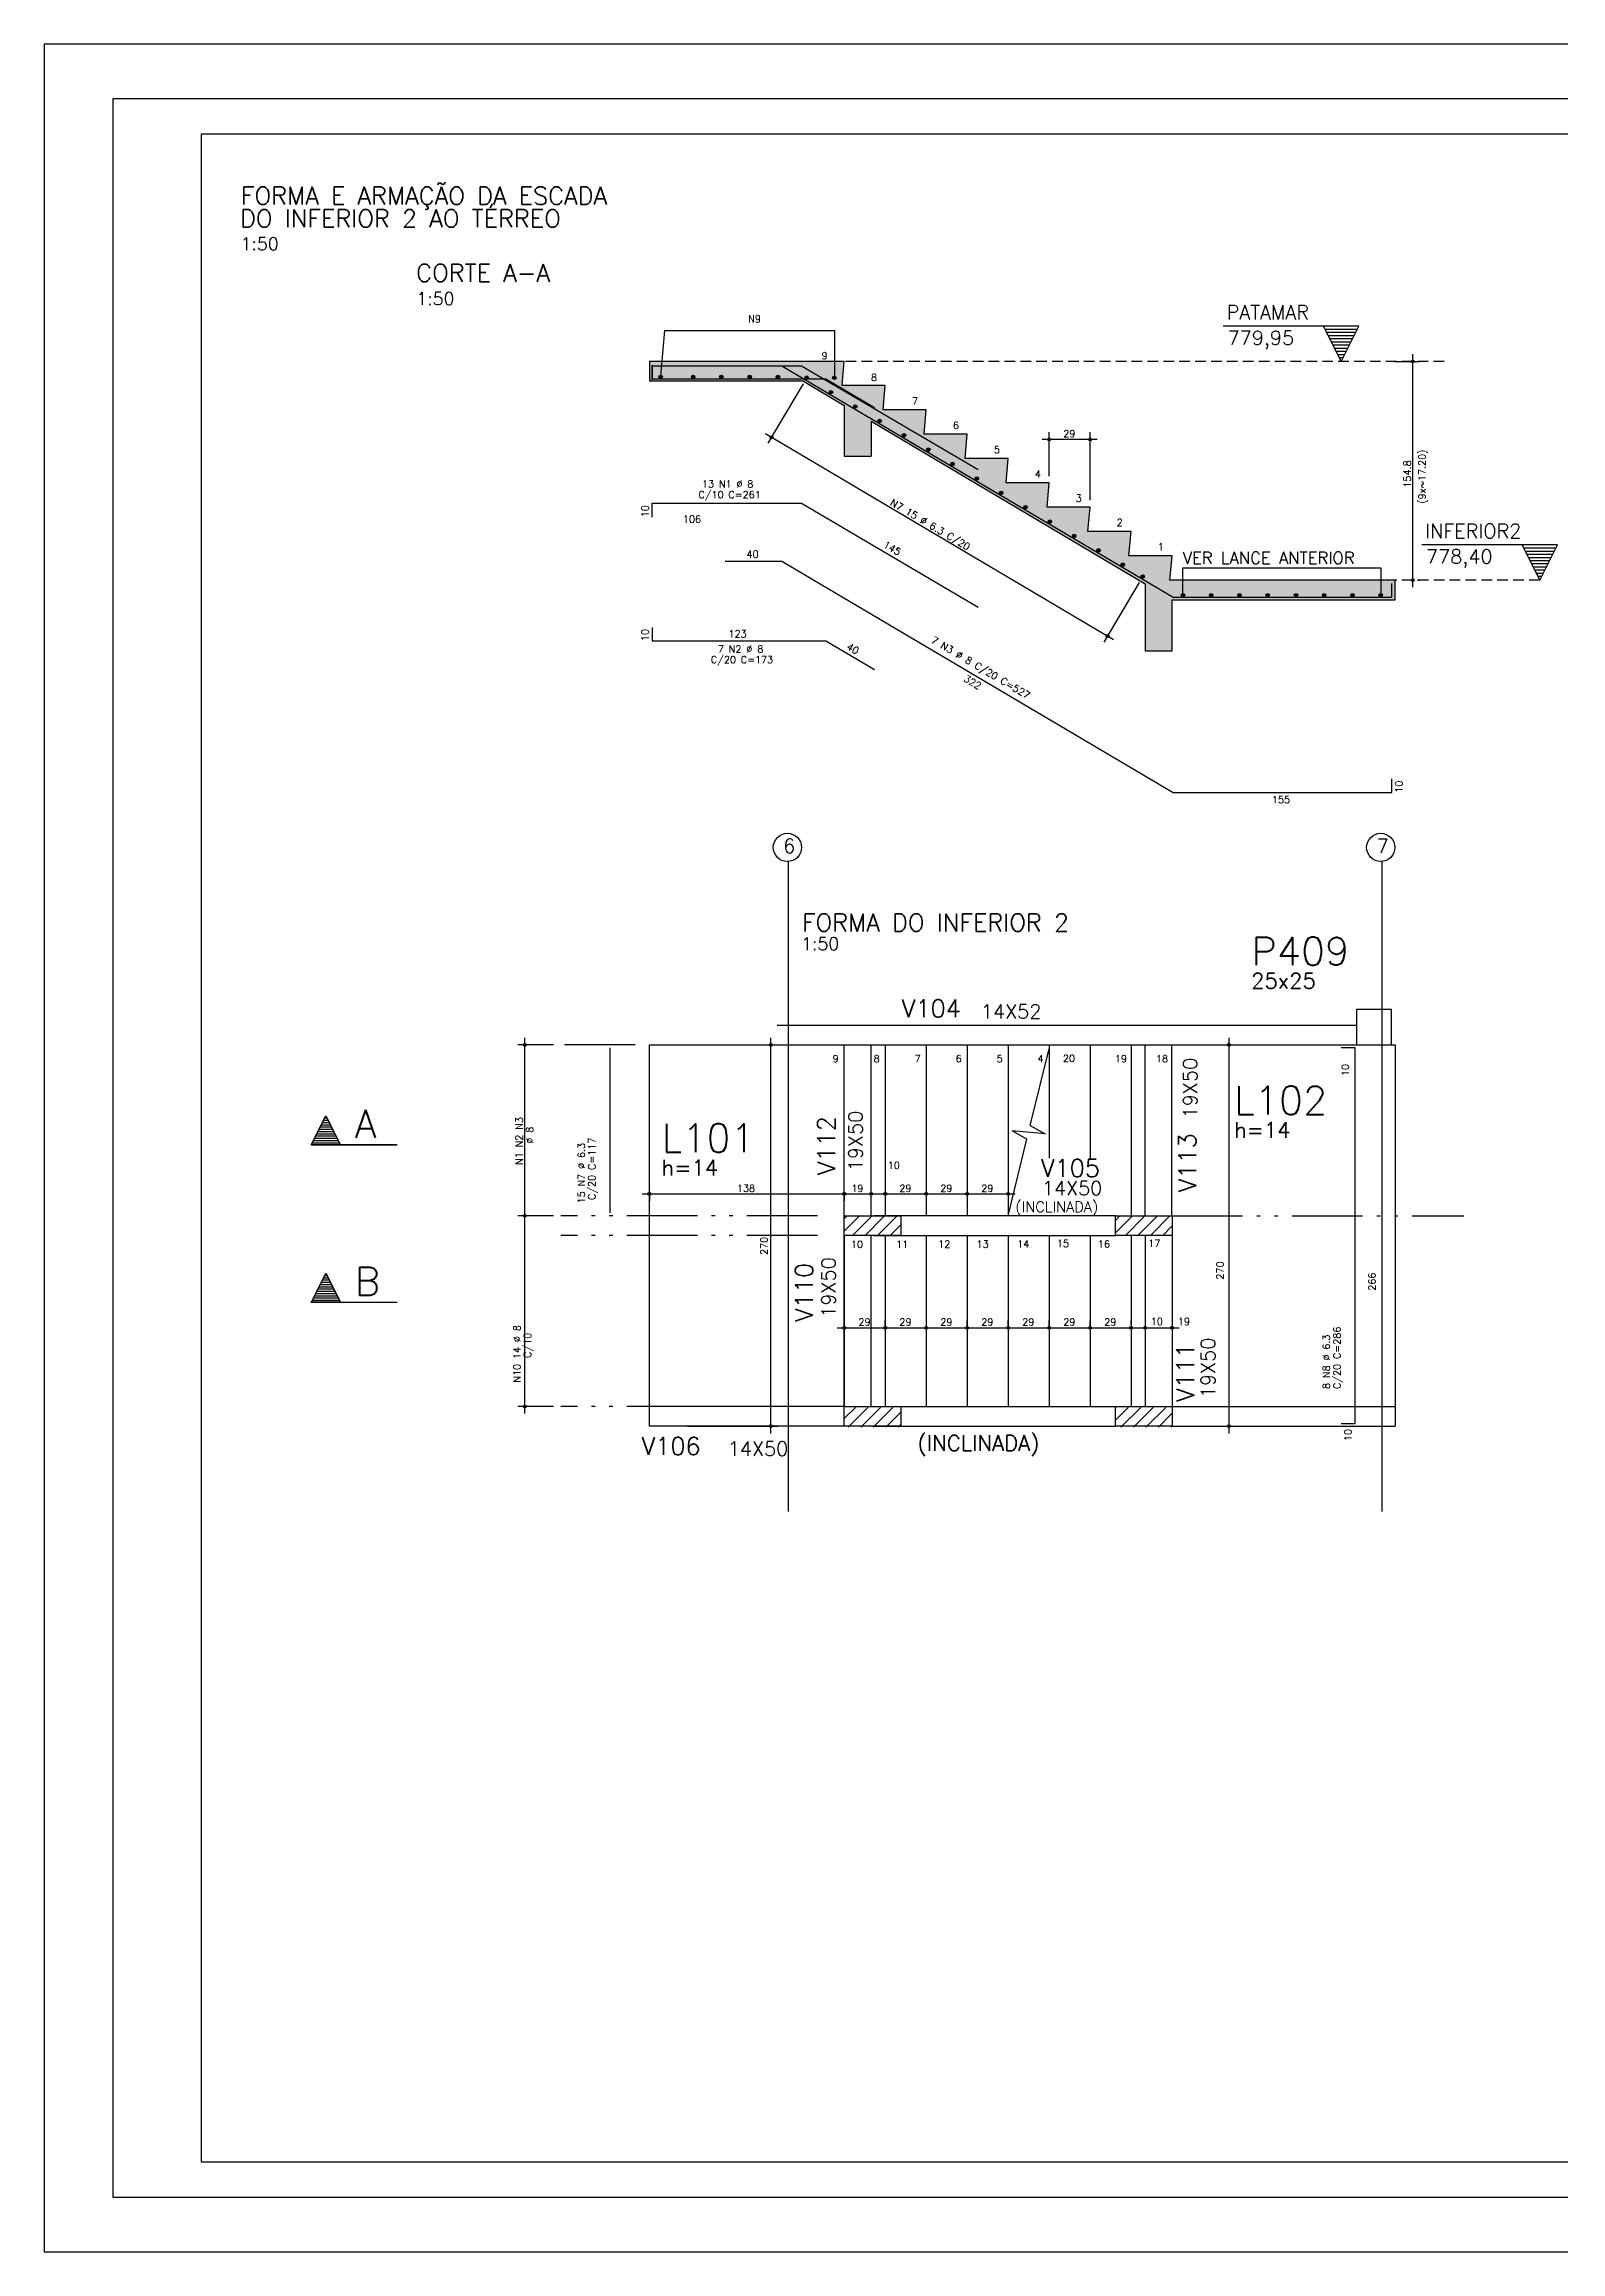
# Model space of a CAD drawing. Extents: x -3.9 to 84.1, y 0 to 62.5.
# Drawn here: x -3.9 to 39.1, y 0 to 62.5 of the extents above; entities that cross this region are included whole.
import ezdxf

# ---------------------------------------------------------------- set-up
doc = ezdxf.new("R2010")
doc.units = 0
doc.header["$MEASUREMENT"] = 0
for name, pattern in [('ESTILO_TQS_0001', [0.45, 0.3, -0.15]), ('ESTILO_TQS_0004', [3.3, 2, -0.4, 0.05, -0.4, 0.05, -0.4]), ('HIDDEN', [9.525, 6.35, -3.175])]:
    doc.linetypes.add(name, pattern=pattern)
doc.layers.get('Defpoints').update_dxf_attribs({"linetype": 'CONTINUOUS'})
for name, color, linetype in [('ARQ_FOLHA', 7, 'CONTINUOUS'), ('PENA_01', 1, 'CONTINUOUS'), ('PENA_02', 2, 'CONTINUOUS'), ('PENA_03', 3, 'CONTINUOUS'), ('PENA_04', 4, 'CONTINUOUS'), ('PENA_05', 5, 'CONTINUOUS'), ('PENA_06', 6, 'CONTINUOUS'), ('PENA_10', 253, 'CONTINUOUS')]:
    doc.layers.add(name, color=color, linetype=linetype)
doc.styles.get("Standard").update_dxf_attribs({"font": 'ROMANS.SHX'})

msp = doc.modelspace()

# ---------------------------------------------------------------- linework, layer by layer
at = {"layer": 'ARQ_FOLHA', "color": 1}
for points in [[(-1.95, 1.55), (82.15, 1.55), (82.15, 60.95), (-1.95, 60.95)], [(0.55, 2.55), (81.15, 2.55), (81.15, 59.95), (0.55, 59.95)]]:
    msp.add_lwpolyline(points, close=True, dxfattribs=at)
at = {"layer": 'Defpoints', "color": 8, "linetype": 'HIDDEN', "ltscale": 100}
msp.add_lwpolyline([(-3.9, 62.5), (-3.9, 0), (84.1, 0), (84.1, 62.5)], close=True, dxfattribs=at)
at = {"layer": 'PENA_01', "linetype": 'Continuous'}
for p, q in [((18.761, 53.52), (13.24, 53.52)), ((13.24, 53.52), (13.24, 52.96)), ((18.701, 52.832), (18.761, 53.52)), ((34.342, 53.52), (35.061, 53.52)), ((34.861, 47.128), (34.861, 53.72)), ((17.604, 52.96), (13.24, 52.96)), ((17.593, 52.884), (16.597, 51.2)), ((17.604, 52.96), (18.761, 52.274)), ((19.921, 52.832), (18.701, 52.832)), ((19.861, 52.144), (19.921, 52.832)), ((18.761, 52.274), (18.761, 50.832)), ((21.081, 52.144), (19.861, 52.144)), ((21.021, 51.456), (21.081, 52.144)), ((16.527, 51.474), (26.388, 45.643)), ((19.521, 51.823), (19.521, 50.832)), ((19.521, 51.823), (27.281, 47.221)), ((22.241, 51.456), (21.021, 51.456)), ((22.181, 50.768), (22.241, 51.456)), ((25.921, 51.311), (24.361, 51.311)), ((24.561, 50.274), (24.561, 51.511)), ((25.721, 49.587), (25.721, 51.511)), ((18.761, 50.832), (19.521, 50.832)), ((23.401, 50.768), (22.181, 50.768)), ((23.341, 50.08), (23.401, 50.768)), ((24.561, 50.08), (23.341, 50.08)), ((24.501, 49.392), (24.561, 50.08)), ((25.721, 49.392), (24.501, 49.392)), ((25.661, 48.704), (25.721, 49.392)), ((26.881, 48.704), (25.661, 48.704)), ((26.821, 48.016), (26.881, 48.704)), ((28.041, 48.016), (26.821, 48.016)), ((27.981, 47.328), (28.041, 48.016)), ((27.109, 47.256), (26.114, 45.572)), ((27.281, 47.221), (27.281, 45.328)), ((34.361, 47.328), (27.981, 47.328)), ((34.361, 46.768), (34.361, 47.328)), ((34.993, 47.328), (35.061, 47.328)), ((28.041, 45.328), (28.041, 46.768)), ((28.044, 46.768), (34.361, 46.768)), ((27.281, 45.328), (28.041, 45.328)), ((17.18, 20.956), (17.18, 39.36)), ((33.981, 39.36), (33.981, 20.956)), ((10.529, 34.17), (9.513, 34.17)), ((9.713, 29.132), (9.713, 34.37)), ((14.55, 34.17), (16.882, 34.17)), ((16.682, 23.172), (16.682, 34.37)), ((29.577, 34.17), (29.852, 34.17)), ((29.652, 34.37), (29.652, 23.172)), ((13.24, 30.008), (13.24, 29.751)), ((9.713, 23.732), (9.713, 29.532)), ((13.04, 29.951), (18.96, 29.951)), ((18.56, 29.951), (19.72, 29.951)), ((18.76, 29.92), (18.76, 29.751)), ((19.32, 29.951), (20.12, 29.951)), ((19.72, 29.951), (21.28, 29.951)), ((19.92, 29.983), (19.92, 29.751)), ((19.92, 29.983), (19.92, 29.751)), ((20.88, 29.951), (22.44, 29.951)), ((21.08, 29.983), (21.08, 29.751)), ((21.08, 29.983), (21.08, 29.751)), ((22.04, 29.951), (23.6, 29.951)), ((22.24, 29.983), (22.24, 29.751)), ((22.24, 29.983), (22.24, 29.751)), ((23.4, 29.983), (23.4, 29.751)), ((10.529, 29.332), (9.513, 29.332)), ((10.529, 29.332), (9.513, 29.332)), ((26.441, 29.332), (19.601, 29.332)), ((19.601, 28.772), (26.441, 28.772)), ((19.921, 26.206), (19.921, 26.363)), ((19.921, 26.206), (19.921, 26.363)), ((22.241, 26.214), (22.241, 26.363)), ((22.241, 26.214), (22.241, 26.363)), ((23.401, 26.207), (23.401, 26.363)), ((23.401, 26.207), (23.401, 26.363)), ((24.561, 26.21), (24.561, 26.363)), ((24.561, 26.21), (24.561, 26.363)), ((25.721, 26.218), (25.721, 26.363)), ((25.721, 26.218), (25.721, 26.363)), ((26.881, 26.249), (26.881, 26.363)), ((26.881, 26.249), (26.881, 26.363)), ((18.561, 26.163), (20.121, 26.163)), ((19.721, 26.163), (21.281, 26.163)), ((20.881, 26.163), (22.441, 26.163)), ((21.081, 26.043), (21.081, 25.963)), ((22.041, 26.163), (23.601, 26.163)), ((23.201, 26.163), (24.761, 26.163)), ((24.361, 26.163), (25.921, 26.163)), ((25.521, 26.163), (27.081, 26.163)), ((26.681, 26.163), (27.481, 26.163)), ((27.081, 26.163), (28.241, 26.163)), ((27.281, 26.117), (27.281, 25.963)), ((27.281, 26.117), (27.281, 25.963)), ((28.041, 26.224), (28.041, 25.963)), ((10.529, 23.932), (9.513, 23.932)), ((18.761, 23.932), (13.24, 23.932)), ((19.601, 23.932), (26.441, 23.932)), ((28.041, 23.932), (34.361, 23.932)), ((14.32, 23.372), (16.882, 23.372)), ((19.601, 23.372), (26.441, 23.372)), ((29.755, 23.372), (29.852, 23.372))]:
    msp.add_line(p, q, dxfattribs=at)
at = {"layer": 'PENA_01', "linetype": 'ESTILO_TQS_0001'}
for p, q in [((35.748, 53.52), (18.761, 53.52)), ((38.453, 47.328), (34.361, 47.328))]:
    msp.add_line(p, q, dxfattribs=at)
at = {"layer": 'PENA_01', "linetype": 'ESTILO_TQS_0004'}
for p, q in [((12.838, 34.17), (10.82, 34.17)), ((18.001, 29.332), (10.729, 29.332)), ((18.001, 28.777), (10.73, 28.777)), ((28.04, 29.327), (36.305, 29.327)), ((18.001, 23.932), (10.729, 23.932))]:
    msp.add_line(p, q, dxfattribs=at)
at = {"layer": 'PENA_01', "linetype": 'Continuous'}
for centre in [(17.15, 39.76), (33.952, 39.76)]:
    msp.add_circle(centre, 0.4, dxfattribs=at)
at = {"layer": 'PENA_02', "linetype": 'Continuous'}
msp.add_lwpolyline([(-1.95, 1.55), (82.15, 1.55), (82.15, 60.95), (-1.95, 60.95), (-1.95, 1.55)], dxfattribs=at)
for centre, radius in [((34.861, 53.52), 0.04), ((34.861, 53.52), 0.02), ((16.699, 51.372), 0.0416), ((16.699, 51.372), 0.0208), ((24.561, 51.311), 0.04), ((24.561, 51.311), 0.02), ((25.721, 51.311), 0.04), ((25.721, 51.311), 0.02), ((34.861, 47.328), 0.04), ((34.861, 47.328), 0.02), ((26.215, 45.744), 0.0416), ((26.215, 45.744), 0.0208), ((9.713, 34.17), 0.0416), ((9.713, 34.17), 0.0208), ((16.682, 34.17), 0.04), ((16.682, 34.17), 0.02), ((29.652, 34.17), 0.04), ((29.652, 34.17), 0.02), ((13.24, 29.951), 0.04), ((13.24, 29.951), 0.02), ((18.76, 29.951), 0.04), ((18.76, 29.951), 0.04), ((18.76, 29.951), 0.02), ((18.76, 29.951), 0.02), ((19.52, 29.951), 0.04), ((19.52, 29.951), 0.04), ((19.52, 29.951), 0.02), ((19.52, 29.951), 0.02), ((19.92, 29.951), 0.04), ((19.92, 29.951), 0.04), ((19.92, 29.951), 0.02), ((19.92, 29.951), 0.02), ((21.08, 29.951), 0.04), ((21.08, 29.951), 0.04), ((21.08, 29.951), 0.02), ((21.08, 29.951), 0.02), ((22.24, 29.951), 0.04), ((22.24, 29.951), 0.04), ((22.24, 29.951), 0.02), ((22.24, 29.951), 0.02), ((23.4, 29.951), 0.04), ((23.4, 29.951), 0.02), ((9.713, 29.332), 0.0416), ((9.713, 29.332), 0.0416), ((9.713, 29.332), 0.0208), ((9.713, 29.332), 0.0208), ((18.761, 26.163), 0.04), ((18.761, 26.163), 0.02), ((19.921, 26.163), 0.04), ((19.921, 26.163), 0.04), ((19.921, 26.163), 0.02), ((19.921, 26.163), 0.02), ((21.081, 26.163), 0.04), ((21.081, 26.163), 0.04), ((21.081, 26.163), 0.02), ((21.081, 26.163), 0.02), ((22.241, 26.163), 0.04), ((22.241, 26.163), 0.04), ((22.241, 26.163), 0.02), ((22.241, 26.163), 0.02), ((23.401, 26.163), 0.04), ((23.401, 26.163), 0.04), ((23.401, 26.163), 0.02), ((23.401, 26.163), 0.02), ((24.561, 26.163), 0.04), ((24.561, 26.163), 0.04), ((24.561, 26.163), 0.02), ((24.561, 26.163), 0.02), ((25.721, 26.163), 0.04), ((25.721, 26.163), 0.04), ((25.721, 26.163), 0.02), ((25.721, 26.163), 0.02), ((26.881, 26.163), 0.04), ((26.881, 26.163), 0.04), ((26.881, 26.163), 0.02), ((26.881, 26.163), 0.02), ((27.281, 26.163), 0.04), ((27.281, 26.163), 0.04), ((27.281, 26.163), 0.02), ((27.281, 26.163), 0.02), ((28.041, 26.163), 0.04), ((28.041, 26.163), 0.02), ((9.713, 23.932), 0.0416), ((9.713, 23.932), 0.0208), ((16.682, 23.372), 0.04), ((16.682, 23.372), 0.02), ((29.652, 23.372), 0.04), ((29.652, 23.372), 0.02)]:
    msp.add_circle(centre, radius, dxfattribs=at)
at = {"layer": 'PENA_03', "linetype": 'Continuous'}
for p, q in [((13.56, 53.11), (13.68, 54.389)), ((13.68, 54.389), (18.48, 54.389)), ((18.48, 54.389), (18.48, 53.056)), ((33.333, 54.52), (29.493, 54.52)), ((32.833, 53.52), (32.333, 54.52)), ((32.378, 54.431), (33.289, 54.431)), ((32.833, 53.52), (33.333, 54.52)), ((32.423, 54.342), (33.244, 54.342)), ((32.467, 54.253), (33.2, 54.253)), ((32.512, 54.163), (33.155, 54.163)), ((32.556, 54.074), (33.11, 54.074)), ((32.601, 53.985), (33.066, 53.985)), ((32.646, 53.896), (33.021, 53.896)), ((32.69, 53.807), (32.977, 53.807)), ((32.735, 53.718), (32.932, 53.718)), ((32.779, 53.628), (32.887, 53.628)), ((38.953, 48.328), (35.113, 48.328)), ((38.453, 47.328), (37.953, 48.328)), ((37.998, 48.239), (38.908, 48.239)), ((38.042, 48.15), (38.864, 48.15)), ((38.453, 47.328), (38.953, 48.328)), ((28.351, 46.898), (28.351, 47.671)), ((28.351, 47.671), (33.951, 47.671)), ((33.951, 47.671), (33.951, 46.898)), ((38.087, 48.061), (38.819, 48.061)), ((38.131, 47.971), (38.775, 47.971)), ((38.176, 47.882), (38.73, 47.882)), ((38.221, 47.793), (38.685, 47.793)), ((38.265, 47.704), (38.641, 47.704)), ((38.31, 47.615), (38.596, 47.615)), ((38.354, 47.526), (38.552, 47.526)), ((38.399, 47.436), (38.507, 47.436)), ((16.861, 34.73), (33.261, 34.73)), ((13.24, 23.372), (13.24, 34.17)), ((13.24, 34.17), (18.76, 34.17)), ((18.76, 29.327), (18.76, 34.17)), ((18.76, 34.17), (33.261, 34.17)), ((19.52, 29.327), (19.52, 34.17)), ((19.92, 34.168), (19.92, 29.332)), ((21.08, 34.168), (21.08, 29.332)), ((22.24, 34.168), (22.24, 29.332)), ((23.4, 34.168), (23.4, 29.332)), ((24.028, 31.889), (24.561, 34.053)), ((24.56, 34.169), (24.56, 30.959)), ((25.72, 34.169), (25.72, 30.959)), ((26.88, 34.169), (26.88, 29.333)), ((27.28, 29.327), (27.28, 34.167)), ((28.04, 29.327), (28.04, 34.167)), ((34.261, 34.17), (34.361, 34.17)), ((34.361, 34.17), (34.361, 23.372)), ((24.028, 31.889), (24.445, 31.649)), ((23.401, 29.332), (23.933, 31.5)), ((23.933, 31.5), (23.516, 31.74)), ((24.445, 31.649), (23.516, 31.74)), ((18.76, 28.893), (19.194, 29.327)), ((18.76, 29.246), (18.84, 29.327)), ((18.761, 23.932), (18.761, 28.772)), ((18.761, 28.772), (18.761, 23.932)), ((18.987, 28.767), (19.547, 29.327)), ((19.341, 28.767), (19.901, 29.327)), ((19.521, 23.932), (19.521, 28.772)), ((19.694, 28.767), (20.254, 29.327)), ((19.921, 28.772), (19.921, 23.932)), ((20.048, 28.767), (20.36, 29.079)), ((21.081, 28.772), (21.081, 23.932)), ((22.241, 28.772), (22.241, 23.932)), ((23.401, 28.772), (23.401, 23.932)), ((24.561, 28.772), (24.561, 23.932)), ((25.721, 28.772), (25.721, 23.932)), ((26.44, 28.848), (26.919, 29.327)), ((26.44, 29.201), (26.565, 29.327)), ((26.712, 28.767), (27.272, 29.327)), ((26.881, 28.772), (26.881, 23.932)), ((27.066, 28.767), (27.626, 29.327)), ((27.281, 28.772), (27.281, 23.932)), ((27.42, 28.767), (27.98, 29.327)), ((27.773, 28.767), (28.04, 29.033)), ((28.041, 28.772), (28.041, 23.932)), ((18.76, 23.59), (19.078, 23.907)), ((18.871, 23.347), (19.431, 23.907)), ((19.225, 23.347), (19.785, 23.907)), ((19.578, 23.347), (20.138, 23.907)), ((19.932, 23.347), (20.36, 23.775)), ((26.44, 23.544), (26.803, 23.907)), ((26.44, 23.898), (26.449, 23.907)), ((26.596, 23.347), (27.156, 23.907)), ((26.95, 23.347), (27.51, 23.907)), ((27.303, 23.347), (27.863, 23.907)), ((18.761, 23.372), (13.24, 23.372)), ((20.285, 23.347), (20.36, 23.422)), ((27.657, 23.347), (28.04, 23.73)), ((28.011, 23.347), (28.04, 23.377)), ((28.041, 23.372), (34.361, 23.372))]:
    msp.add_line(p, q, dxfattribs=at)
for points in [[(32.333, 54.52), (32.833, 53.52), (33.333, 54.52), (32.333, 54.52)], [(37.953, 48.328), (38.453, 47.328), (38.953, 48.328), (37.953, 48.328)], [(34.261, 34.17), (34.261, 35.17), (33.261, 35.17), (33.261, 34.17), (34.261, 34.17)], [(3.668, 31.338), (4.077, 32.156), (4.486, 31.338), (3.668, 31.338)], [(18.761, 29.332), (20.361, 29.332), (20.361, 28.772), (18.761, 28.772), (18.761, 29.332)], [(26.441, 29.332), (28.041, 29.332), (28.041, 28.772), (26.441, 28.772), (26.441, 29.332)], [(3.668, 26.881), (4.077, 27.699), (4.486, 26.881), (3.668, 26.881)], [(18.761, 23.932), (20.361, 23.932), (20.361, 23.372), (18.761, 23.372), (18.761, 23.932)], [(26.441, 23.932), (28.041, 23.932), (28.041, 23.372), (26.441, 23.372), (26.441, 23.932)]]:
    msp.add_lwpolyline(points, dxfattribs=at)
for centre in [(13.56, 53.078), (14.48, 53.078), (15.28, 53.078), (16.08, 53.078), (16.88, 53.078), (17.695, 53.056), (18.383, 52.649), (18.48, 53.056), (19.072, 52.241), (19.761, 51.834), (20.449, 51.427), (21.138, 51.02), (21.826, 50.612), (22.515, 50.205), (23.204, 49.798), (23.892, 49.391), (24.581, 48.983), (25.269, 48.576), (25.958, 48.169), (26.646, 47.762), (27.211, 47.428), (28.351, 46.898), (29.151, 46.898), (29.951, 46.898), (30.751, 46.898), (31.551, 46.898), (32.351, 46.898), (33.151, 46.898), (33.951, 46.898)]:
    msp.add_circle(centre, 0.05, dxfattribs=at)
for points in [[(13.61, 53.078), (13.569, 53.127), (13.535, 53.121)], [(13.61, 53.078), (13.599, 53.11), (13.569, 53.127)], [(14.53, 53.078), (14.489, 53.127), (14.455, 53.121)], [(14.53, 53.078), (14.519, 53.11), (14.489, 53.127)], [(15.33, 53.078), (15.289, 53.127), (15.255, 53.121)], [(15.33, 53.078), (15.319, 53.11), (15.289, 53.127)], [(16.13, 53.078), (16.089, 53.127), (16.055, 53.121)], [(16.13, 53.078), (16.119, 53.11), (16.089, 53.127)], [(16.93, 53.078), (16.889, 53.127), (16.855, 53.121)], [(16.93, 53.078), (16.919, 53.11), (16.889, 53.127)], [(13.61, 53.078), (13.535, 53.121), (13.513, 53.095)], [(13.61, 53.078), (13.513, 53.095), (13.513, 53.061)], [(13.61, 53.078), (13.513, 53.061), (13.535, 53.035)], [(13.61, 53.078), (13.535, 53.035), (13.569, 53.029)], [(13.61, 53.078), (13.569, 53.029), (13.599, 53.046)], [(13.61, 53.078), (13.599, 53.046), (13.61, 53.078)], [(14.53, 53.078), (14.455, 53.121), (14.433, 53.095)], [(14.53, 53.078), (14.433, 53.095), (14.433, 53.061)], [(14.53, 53.078), (14.433, 53.061), (14.455, 53.035)], [(14.53, 53.078), (14.455, 53.035), (14.489, 53.029)], [(14.53, 53.078), (14.489, 53.029), (14.519, 53.046)], [(14.53, 53.078), (14.519, 53.046), (14.53, 53.078)], [(15.33, 53.078), (15.255, 53.121), (15.233, 53.095)], [(15.33, 53.078), (15.233, 53.095), (15.233, 53.061)], [(15.33, 53.078), (15.233, 53.061), (15.255, 53.035)], [(15.33, 53.078), (15.255, 53.035), (15.289, 53.029)], [(15.33, 53.078), (15.289, 53.029), (15.319, 53.046)], [(15.33, 53.078), (15.319, 53.046), (15.33, 53.078)], [(16.13, 53.078), (16.055, 53.121), (16.033, 53.095)], [(16.13, 53.078), (16.033, 53.095), (16.033, 53.061)], [(16.13, 53.078), (16.033, 53.061), (16.055, 53.035)], [(16.13, 53.078), (16.055, 53.035), (16.089, 53.029)], [(16.13, 53.078), (16.089, 53.029), (16.119, 53.046)], [(16.13, 53.078), (16.119, 53.046), (16.13, 53.078)], [(16.93, 53.078), (16.855, 53.121), (16.833, 53.095)], [(16.93, 53.078), (16.833, 53.095), (16.833, 53.061)], [(16.93, 53.078), (16.833, 53.061), (16.855, 53.035)], [(16.93, 53.078), (16.855, 53.035), (16.889, 53.029)], [(16.93, 53.078), (16.889, 53.029), (16.919, 53.046)], [(16.93, 53.078), (16.919, 53.046), (16.93, 53.078)], [(17.745, 53.056), (17.67, 53.099), (17.648, 53.073)], [(17.745, 53.056), (17.648, 53.073), (17.648, 53.039)], [(17.745, 53.056), (17.648, 53.039), (17.67, 53.013)], [(17.745, 53.056), (17.703, 53.105), (17.67, 53.099)], [(17.745, 53.056), (17.67, 53.013), (17.703, 53.007)], [(17.745, 53.056), (17.733, 53.088), (17.703, 53.105)], [(17.745, 53.056), (17.703, 53.007), (17.733, 53.024)], [(17.745, 53.056), (17.733, 53.024), (17.745, 53.056)], [(18.433, 52.649), (18.358, 52.692), (18.336, 52.666)], [(18.433, 52.649), (18.336, 52.666), (18.336, 52.631)], [(18.433, 52.649), (18.336, 52.631), (18.358, 52.605)], [(18.433, 52.649), (18.392, 52.698), (18.358, 52.692)], [(18.433, 52.649), (18.358, 52.605), (18.392, 52.599)], [(18.433, 52.649), (18.422, 52.681), (18.392, 52.698)], [(18.433, 52.649), (18.392, 52.599), (18.422, 52.616)], [(18.433, 52.649), (18.422, 52.616), (18.433, 52.649)], [(18.53, 53.056), (18.455, 53.099), (18.433, 53.073)], [(18.53, 53.056), (18.433, 53.073), (18.433, 53.039)], [(18.53, 53.056), (18.433, 53.039), (18.455, 53.013)], [(18.53, 53.056), (18.489, 53.105), (18.455, 53.099)], [(18.53, 53.056), (18.455, 53.013), (18.489, 53.007)], [(18.53, 53.056), (18.519, 53.088), (18.489, 53.105)], [(18.53, 53.056), (18.489, 53.007), (18.519, 53.024)], [(18.53, 53.056), (18.519, 53.024), (18.53, 53.056)], [(19.122, 52.241), (19.047, 52.285), (19.025, 52.258)], [(19.122, 52.241), (19.025, 52.258), (19.025, 52.224)], [(19.122, 52.241), (19.025, 52.224), (19.047, 52.198)], [(19.122, 52.241), (19.081, 52.291), (19.047, 52.285)], [(19.122, 52.241), (19.047, 52.198), (19.081, 52.192)], [(19.122, 52.241), (19.11, 52.273), (19.081, 52.291)], [(19.122, 52.241), (19.081, 52.192), (19.11, 52.209)], [(19.122, 52.241), (19.11, 52.209), (19.122, 52.241)], [(19.811, 51.834), (19.736, 51.877), (19.714, 51.851)], [(19.811, 51.834), (19.769, 51.883), (19.736, 51.877)], [(19.811, 51.834), (19.799, 51.866), (19.769, 51.883)], [(19.811, 51.834), (19.714, 51.851), (19.714, 51.817)], [(19.811, 51.834), (19.714, 51.817), (19.736, 51.791)], [(19.811, 51.834), (19.736, 51.791), (19.769, 51.785)], [(19.811, 51.834), (19.769, 51.785), (19.799, 51.802)], [(19.811, 51.834), (19.799, 51.802), (19.811, 51.834)], [(20.499, 51.427), (20.424, 51.47), (20.402, 51.444)], [(20.499, 51.427), (20.402, 51.444), (20.402, 51.41)], [(20.499, 51.427), (20.402, 51.41), (20.424, 51.384)], [(20.499, 51.427), (20.458, 51.476), (20.424, 51.47)], [(20.499, 51.427), (20.424, 51.384), (20.458, 51.378)], [(20.499, 51.427), (20.487, 51.459), (20.458, 51.476)], [(20.499, 51.427), (20.458, 51.378), (20.487, 51.395)], [(20.499, 51.427), (20.487, 51.395), (20.499, 51.427)], [(21.188, 51.02), (21.113, 51.063), (21.091, 51.037)], [(21.188, 51.02), (21.091, 51.037), (21.091, 51.003)], [(21.188, 51.02), (21.091, 51.003), (21.113, 50.976)], [(21.188, 51.02), (21.146, 51.069), (21.113, 51.063)], [(21.188, 51.02), (21.113, 50.976), (21.146, 50.97)], [(21.188, 51.02), (21.176, 51.052), (21.146, 51.069)], [(21.188, 51.02), (21.146, 50.97), (21.176, 50.987)], [(21.188, 51.02), (21.176, 50.987), (21.188, 51.02)], [(21.876, 50.612), (21.801, 50.656), (21.779, 50.629)], [(21.876, 50.612), (21.779, 50.629), (21.779, 50.595)], [(21.876, 50.612), (21.835, 50.662), (21.801, 50.656)], [(21.876, 50.612), (21.865, 50.645), (21.835, 50.662)], [(21.876, 50.612), (21.779, 50.595), (21.801, 50.569)], [(21.876, 50.612), (21.801, 50.569), (21.835, 50.563)], [(21.876, 50.612), (21.835, 50.563), (21.865, 50.58)], [(21.876, 50.612), (21.865, 50.58), (21.876, 50.612)], [(22.565, 50.205), (22.49, 50.248), (22.468, 50.222)], [(22.565, 50.205), (22.468, 50.222), (22.468, 50.188)], [(22.565, 50.205), (22.468, 50.188), (22.49, 50.162)], [(22.565, 50.205), (22.524, 50.254), (22.49, 50.248)], [(22.565, 50.205), (22.49, 50.162), (22.524, 50.156)], [(22.565, 50.205), (22.553, 50.237), (22.524, 50.254)], [(22.565, 50.205), (22.524, 50.156), (22.553, 50.173)], [(22.565, 50.205), (22.553, 50.173), (22.565, 50.205)], [(23.254, 49.798), (23.179, 49.841), (23.157, 49.815)], [(23.254, 49.798), (23.157, 49.815), (23.157, 49.781)], [(23.254, 49.798), (23.157, 49.781), (23.179, 49.755)], [(23.254, 49.798), (23.212, 49.847), (23.179, 49.841)], [(23.254, 49.798), (23.179, 49.755), (23.212, 49.749)], [(23.254, 49.798), (23.242, 49.83), (23.212, 49.847)], [(23.254, 49.798), (23.212, 49.749), (23.242, 49.766)], [(23.254, 49.798), (23.242, 49.766), (23.254, 49.798)], [(23.942, 49.391), (23.867, 49.434), (23.845, 49.408)], [(23.942, 49.391), (23.845, 49.408), (23.845, 49.374)], [(23.942, 49.391), (23.845, 49.374), (23.867, 49.347)], [(23.942, 49.391), (23.901, 49.44), (23.867, 49.434)], [(23.942, 49.391), (23.867, 49.347), (23.901, 49.341)], [(23.942, 49.391), (23.93, 49.423), (23.901, 49.44)], [(23.942, 49.391), (23.901, 49.341), (23.93, 49.359)], [(23.942, 49.391), (23.93, 49.359), (23.942, 49.391)], [(24.631, 48.983), (24.556, 49.027), (24.534, 49.001)], [(24.631, 48.983), (24.534, 49.001), (24.534, 48.966)], [(24.631, 48.983), (24.534, 48.966), (24.556, 48.94)], [(24.631, 48.983), (24.589, 49.033), (24.556, 49.027)], [(24.631, 48.983), (24.556, 48.94), (24.589, 48.934)], [(24.631, 48.983), (24.619, 49.016), (24.589, 49.033)], [(24.631, 48.983), (24.589, 48.934), (24.619, 48.951)], [(24.631, 48.983), (24.619, 48.951), (24.631, 48.983)], [(25.319, 48.576), (25.244, 48.62), (25.222, 48.593)], [(25.319, 48.576), (25.222, 48.593), (25.222, 48.559)], [(25.319, 48.576), (25.222, 48.559), (25.244, 48.533)], [(25.319, 48.576), (25.278, 48.625), (25.244, 48.62)], [(25.319, 48.576), (25.244, 48.533), (25.278, 48.527)], [(25.319, 48.576), (25.308, 48.608), (25.278, 48.625)], [(25.319, 48.576), (25.278, 48.527), (25.308, 48.544)], [(25.319, 48.576), (25.308, 48.544), (25.319, 48.576)], [(26.008, 48.169), (25.933, 48.212), (25.911, 48.186)], [(26.008, 48.169), (25.911, 48.186), (25.911, 48.152)], [(26.008, 48.169), (25.911, 48.152), (25.933, 48.126)], [(26.008, 48.169), (25.967, 48.218), (25.933, 48.212)], [(26.008, 48.169), (25.933, 48.126), (25.967, 48.12)], [(26.008, 48.169), (25.996, 48.201), (25.967, 48.218)], [(26.008, 48.169), (25.967, 48.12), (25.996, 48.137)], [(26.008, 48.169), (25.996, 48.137), (26.008, 48.169)], [(26.696, 47.762), (26.621, 47.805), (26.6, 47.779)], [(26.696, 47.762), (26.6, 47.779), (26.6, 47.745)], [(26.696, 47.762), (26.6, 47.745), (26.621, 47.718)], [(26.696, 47.762), (26.655, 47.811), (26.621, 47.805)], [(26.696, 47.762), (26.621, 47.718), (26.655, 47.712)], [(26.696, 47.762), (26.685, 47.794), (26.655, 47.811)], [(26.696, 47.762), (26.655, 47.712), (26.685, 47.73)], [(26.696, 47.762), (26.685, 47.73), (26.696, 47.762)], [(27.261, 47.428), (27.186, 47.471), (27.164, 47.445)], [(27.261, 47.428), (27.164, 47.445), (27.164, 47.411)], [(27.261, 47.428), (27.164, 47.411), (27.186, 47.385)], [(27.261, 47.428), (27.22, 47.477), (27.186, 47.471)], [(27.261, 47.428), (27.186, 47.385), (27.22, 47.379)], [(27.261, 47.428), (27.249, 47.46), (27.22, 47.477)], [(27.261, 47.428), (27.22, 47.379), (27.249, 47.396)], [(27.261, 47.428), (27.249, 47.396), (27.261, 47.428)], [(28.401, 46.898), (28.326, 46.941), (28.304, 46.915)], [(28.401, 46.898), (28.304, 46.915), (28.304, 46.881)], [(28.401, 46.898), (28.304, 46.881), (28.326, 46.855)], [(28.401, 46.898), (28.36, 46.947), (28.326, 46.941)], [(28.401, 46.898), (28.326, 46.855), (28.36, 46.849)], [(28.401, 46.898), (28.389, 46.93), (28.36, 46.947)], [(28.401, 46.898), (28.36, 46.849), (28.389, 46.866)], [(28.401, 46.898), (28.389, 46.866), (28.401, 46.898)], [(29.201, 46.898), (29.126, 46.941), (29.104, 46.915)], [(29.201, 46.898), (29.104, 46.915), (29.104, 46.881)], [(29.201, 46.898), (29.104, 46.881), (29.126, 46.855)], [(29.201, 46.898), (29.16, 46.947), (29.126, 46.941)], [(29.201, 46.898), (29.126, 46.855), (29.16, 46.849)], [(29.201, 46.898), (29.189, 46.93), (29.16, 46.947)], [(29.201, 46.898), (29.16, 46.849), (29.189, 46.866)], [(29.201, 46.898), (29.189, 46.866), (29.201, 46.898)], [(30.001, 46.898), (29.926, 46.941), (29.904, 46.915)], [(30.001, 46.898), (29.904, 46.915), (29.904, 46.881)], [(30.001, 46.898), (29.904, 46.881), (29.926, 46.855)], [(30.001, 46.898), (29.96, 46.947), (29.926, 46.941)], [(30.001, 46.898), (29.926, 46.855), (29.96, 46.849)], [(30.001, 46.898), (29.989, 46.93), (29.96, 46.947)], [(30.001, 46.898), (29.96, 46.849), (29.989, 46.866)], [(30.001, 46.898), (29.989, 46.866), (30.001, 46.898)], [(30.801, 46.898), (30.726, 46.941), (30.704, 46.915)], [(30.801, 46.898), (30.704, 46.915), (30.704, 46.881)], [(30.801, 46.898), (30.704, 46.881), (30.726, 46.855)], [(30.801, 46.898), (30.76, 46.947), (30.726, 46.941)], [(30.801, 46.898), (30.726, 46.855), (30.76, 46.849)], [(30.801, 46.898), (30.789, 46.93), (30.76, 46.947)], [(30.801, 46.898), (30.76, 46.849), (30.789, 46.866)], [(30.801, 46.898), (30.789, 46.866), (30.801, 46.898)], [(31.601, 46.898), (31.526, 46.941), (31.504, 46.915)], [(31.601, 46.898), (31.504, 46.915), (31.504, 46.881)], [(31.601, 46.898), (31.504, 46.881), (31.526, 46.855)], [(31.601, 46.898), (31.56, 46.947), (31.526, 46.941)], [(31.601, 46.898), (31.526, 46.855), (31.56, 46.849)], [(31.601, 46.898), (31.589, 46.93), (31.56, 46.947)], [(31.601, 46.898), (31.56, 46.849), (31.589, 46.866)], [(31.601, 46.898), (31.589, 46.866), (31.601, 46.898)], [(32.401, 46.898), (32.326, 46.941), (32.304, 46.915)], [(32.401, 46.898), (32.304, 46.915), (32.304, 46.881)], [(32.401, 46.898), (32.304, 46.881), (32.326, 46.855)], [(32.401, 46.898), (32.36, 46.947), (32.326, 46.941)], [(32.401, 46.898), (32.326, 46.855), (32.36, 46.849)], [(32.401, 46.898), (32.389, 46.93), (32.36, 46.947)], [(32.401, 46.898), (32.36, 46.849), (32.389, 46.866)], [(32.401, 46.898), (32.389, 46.866), (32.401, 46.898)], [(33.201, 46.898), (33.126, 46.941), (33.104, 46.915)], [(33.201, 46.898), (33.104, 46.915), (33.104, 46.881)], [(33.201, 46.898), (33.104, 46.881), (33.126, 46.855)], [(33.201, 46.898), (33.16, 46.947), (33.126, 46.941)], [(33.201, 46.898), (33.126, 46.855), (33.16, 46.849)], [(33.201, 46.898), (33.189, 46.93), (33.16, 46.947)], [(33.201, 46.898), (33.16, 46.849), (33.189, 46.866)], [(33.201, 46.898), (33.189, 46.866), (33.201, 46.898)], [(34.001, 46.898), (33.926, 46.941), (33.904, 46.915)], [(34.001, 46.898), (33.904, 46.915), (33.904, 46.881)], [(34.001, 46.898), (33.904, 46.881), (33.926, 46.855)], [(34.001, 46.898), (33.96, 46.947), (33.926, 46.941)], [(34.001, 46.898), (33.926, 46.855), (33.96, 46.849)], [(34.001, 46.898), (33.989, 46.93), (33.96, 46.947)], [(34.001, 46.898), (33.96, 46.849), (33.989, 46.866)], [(34.001, 46.898), (33.989, 46.866), (34.001, 46.898)]]:
    msp.add_solid(points, dxfattribs=at)
at = {"layer": 'PENA_04', "linetype": 'Continuous'}
for p, q in [((3.662, 31.335), (4.077, 32.164)), ((3.668, 31.338), (4.077, 32.156)), ((3.954, 31.909), (4.201, 31.909)), ((3.985, 31.973), (4.169, 31.973)), ((4.017, 32.037), (4.137, 32.037)), ((4.049, 32.1), (4.105, 32.1)), ((4.077, 32.164), (4.49, 31.338)), ((4.077, 32.156), (4.486, 31.338)), ((6.094, 31.335), (3.662, 31.335)), ((3.668, 31.338), (6.094, 31.338)), ((3.698, 31.398), (4.456, 31.398)), ((3.73, 31.462), (4.424, 31.462)), ((3.762, 31.526), (4.392, 31.526)), ((3.794, 31.59), (4.361, 31.59)), ((3.826, 31.654), (4.329, 31.654)), ((3.858, 31.718), (4.297, 31.718)), ((3.89, 31.781), (4.265, 31.781)), ((3.922, 31.845), (4.233, 31.845)), ((3.662, 26.877), (4.077, 27.707)), ((3.668, 26.881), (4.077, 27.699)), ((3.985, 27.515), (4.169, 27.515)), ((4.017, 27.579), (4.137, 27.579)), ((4.049, 27.643), (4.105, 27.643)), ((4.077, 27.707), (4.49, 26.881)), ((4.077, 27.699), (4.486, 26.881)), ((6.094, 26.877), (3.662, 26.877)), ((3.668, 26.881), (6.094, 26.881)), ((3.698, 26.941), (4.456, 26.941)), ((3.73, 27.005), (4.424, 27.005)), ((3.762, 27.069), (4.392, 27.069)), ((3.794, 27.133), (4.361, 27.133)), ((3.826, 27.196), (4.329, 27.196)), ((3.858, 27.26), (4.297, 27.26)), ((3.89, 27.324), (4.265, 27.324)), ((3.922, 27.388), (4.233, 27.388)), ((3.954, 27.452), (4.201, 27.452))]:
    msp.add_line(p, q, dxfattribs=at)
at = {"layer": 'PENA_05', "linetype": 'Continuous'}
for p, q in [((13.32, 53.412), (13.32, 53.028)), ((13.32, 52.996), (13.32, 53.396)), ((13.32, 53.396), (17.552, 53.396)), ((15.389, 53.396), (16.989, 53.396)), ((16.989, 53.396), (28.073, 46.848)), ((17.552, 53.396), (22.55, 50.454)), ((13.32, 53.028), (18.238, 53.028)), ((18.238, 53.028), (19.617, 52.217)), ((13.32, 49.106), (13.32, 49.506)), ((13.32, 49.506), (17.552, 49.506)), ((17.552, 49.506), (22.55, 46.564)), ((15.389, 47.861), (16.989, 47.861)), ((16.989, 47.861), (28.073, 41.313)), ((34.265, 46.848), (34.265, 47.232)), ((28.073, 46.848), (34.265, 46.848)), ((13.32, 45.99), (13.32, 45.606)), ((13.32, 45.606), (18.238, 45.606)), ((18.238, 45.606), (19.617, 44.794)), ((28.073, 41.313), (34.265, 41.313)), ((34.265, 41.313), (34.265, 41.697)), ((12.125, 29.412), (12.125, 34.09)), ((33.227, 34.09), (32.827, 34.09)), ((33.227, 23.452), (33.227, 34.09)), ((32.827, 23.452), (33.227, 23.452))]:
    msp.add_line(p, q, dxfattribs=at)
at = {"layer": 'PENA_10', "linetype": 'Continuous'}
for points in [[(13.24, 52.96), (13.24, 53.52), (17.604, 52.96)], [(13.24, 53.52), (18.761, 53.52), (17.604, 52.96)], [(18.761, 53.52), (18.701, 52.832), (17.604, 52.96)], [(18.761, 52.274), (17.604, 52.96), (18.701, 52.832)], [(18.761, 52.274), (18.701, 52.832), (19.921, 52.832)], [(18.761, 52.274), (19.921, 52.832), (19.521, 51.823)], [(19.921, 52.832), (19.861, 52.144), (19.521, 51.823)], [(18.761, 52.274), (19.521, 51.823), (19.521, 50.832)], [(18.761, 52.274), (19.521, 50.832), (18.761, 50.832)], [(19.521, 51.823), (19.861, 52.144), (27.281, 47.221)], [(19.861, 52.144), (21.021, 51.456), (27.281, 47.221)], [(21.021, 51.456), (19.861, 52.144), (21.081, 52.144)], [(21.021, 51.456), (22.181, 50.768), (27.281, 47.221)], [(22.181, 50.768), (21.021, 51.456), (22.241, 51.456)], [(22.181, 50.768), (23.341, 50.08), (27.281, 47.221)], [(23.341, 50.08), (22.181, 50.768), (23.401, 50.768)], [(23.341, 50.08), (24.501, 49.392), (27.281, 47.221)], [(24.501, 49.392), (23.341, 50.08), (24.561, 50.08)], [(24.501, 49.392), (25.661, 48.704), (27.281, 47.221)], [(25.661, 48.704), (24.501, 49.392), (25.721, 49.392)], [(25.661, 48.704), (26.821, 48.016), (27.281, 47.221)], [(26.821, 48.016), (25.661, 48.704), (26.881, 48.704)], [(26.821, 48.016), (28.041, 48.016), (27.281, 47.221)], [(28.041, 48.016), (27.981, 47.328), (27.281, 47.221)], [(27.281, 47.221), (27.981, 47.328), (28.041, 45.328)], [(27.281, 45.328), (27.281, 47.221), (28.041, 45.328)], [(28.041, 45.328), (27.981, 47.328), (28.041, 46.768)], [(27.981, 47.328), (34.361, 47.328), (28.041, 46.768)], [(28.041, 46.768), (34.361, 47.328), (34.361, 46.768)]]:
    msp.add_solid(points, dxfattribs=at)

# ---------------------------------------------------------------- texts
at = {"layer": 'PENA_03', "linetype": 'Continuous'}
for s, height, p in [('1:50', 0.36, (1.662, 56.668)), ('1:50', 0.36, (6.64, 55.117)), ('N9', 0.2, (16.037, 54.624)), ('9', 0.2, (18.114, 53.584)), ('8', 0.2, (19.515, 52.966)), ('7', 0.2, (20.675, 52.298)), ('6', 0.2, (21.835, 51.61)), ('29', 0.2, (24.961, 51.371)), ('5', 0.2, (22.995, 50.922)), ('13 N1 %%c 8', 0.2, (14.73, 49.945)), ('4', 0.2, (24.155, 50.234)), ('C/10 C=261', 0.2, (14.63, 49.645)), ('3', 0.2, (25.315, 49.546)), ('106', 0.2, (14.192, 48.952)), ('2', 0.2, (26.475, 48.858)), ('40', 0.2, (15.989, 47.961)), ('1', 0.2, (27.635, 48.17)), ('VER LANCE ANTERIOR', 0.34, (28.344, 47.785)), ('123', 0.2, (15.479, 45.706)), ('C/20 C=173', 0.2, (14.98, 44.974)), ('7 N2 %%c 8', 0.2, (15.18, 45.274)), ('155', 0.2, (30.869, 41.013)), ('1:50', 0.36, (17.536, 36.853)), ('P409', 0.8, (30.286, 36.423)), ('25x25', 0.44, (30.286, 35.763)), ('V104', 0.5, (20.39, 34.95)), ('14X52', 0.4, (22.627, 34.913)), ('9', 0.2, (18.432, 33.677)), ('8', 0.2, (19.592, 33.677)), ('7', 0.2, (20.752, 33.677)), ('6', 0.2, (21.912, 33.677)), ('5', 0.2, (23.072, 33.677)), ('4', 0.2, (24.232, 33.677)), ('20', 0.2, (24.953, 33.689)), ('19', 0.2, (26.425, 33.677)), ('18', 0.2, (27.585, 33.677)), ('L102', 0.8, (29.797, 32.199)), ('L101', 0.8, (13.586, 31.132)), ('h=14', 0.44, (29.797, 31.539)), ('h=14', 0.44, (13.586, 30.472)), ('10', 0.2, (19.991, 30.656)), ('V105', 0.5, (24.329, 30.432)), ('138', 0.2, (15.72, 30.011)), ('19', 0.2, (18.96, 30.011)), ('29', 0.2, (20.32, 30.011)), ('29', 0.2, (21.48, 30.011)), ('29', 0.2, (22.64, 30.011)), ('14X50', 0.4, (24.352, 29.91)), ('(INCLINADA)', 0.3, (23.603, 29.434)), ('10', 0.2, (18.949, 28.422)), ('11', 0.2, (20.229, 28.422)), ('12', 0.2, (21.42, 28.428)), ('13', 0.2, (22.505, 28.428)), ('14', 0.2, (23.659, 28.435)), ('15', 0.2, (24.782, 28.447)), ('16', 0.2, (25.941, 28.435)), ('17', 0.2, (27.366, 28.45)), ('29', 0.2, (19.161, 26.223)), ('29', 0.2, (20.321, 26.223)), ('29', 0.2, (21.481, 26.223)), ('29', 0.2, (22.641, 26.223)), ('29', 0.2, (23.801, 26.223)), ('29', 0.2, (24.961, 26.223)), ('29', 0.2, (26.121, 26.223)), ('10', 0.2, (27.439, 26.239)), ('19', 0.2, (28.209, 26.238)), ('(INCLINADA)', 0.44, (20.836, 22.676)), ('V106', 0.5, (13.021, 22.563)), ('14X50', 0.4, (15.458, 22.537))]:
    msp.add_text(s, height=height, dxfattribs=at).set_placement(p)
for s, height, rotation, p in [('154.8', 0.2, 90, (34.801, 49.944)), ('(9x~17.20)', 0.2, 90, (35.223, 49.488)), ('10', 0.2, 90, (13.22, 49.106)), ('N7 15 %%c 6.3 C/20', 0.2, 329.4, (20.042, 49.465)), ('145', 0.2, 329.51805, (19.843, 48.274)), ('10', 0.2, 90, (13.22, 45.598)), ('7 N3 %%c 8 C/20 C=527', 0.2, 329.42685, (21.2, 45.575)), ('40', 0.2, 329.51805, (18.806, 45.388)), ('322', 0.2, 329.42719, (22.12, 44.482)), ('10', 0.2, 90, (34.565, 41.305)), ('19X50', 0.4, 90, (28.755, 32.088)), ('10', 0.2, 90, (33.048, 33.286)), ('N1 N2 N3', 0.2, 90, (9.653, 30.771)), ('V112', 0.5, 90, (18.497, 30.48)), ('19X50', 0.4, 90, (19.279, 30.593)), ('%%c 8', 0.2, 90, (9.953, 31.371)), ('15 N7 %%c 6.3', 0.2, 90, (11.41, 29.679)), ('C/20 C=117', 0.2, 90, (11.71, 29.779)), ('V113', 0.5, 90, (28.725, 29.996)), ('270', 0.2, 90, (16.583, 28.221)), ('V110', 0.5, 90, (17.87, 26.327)), ('19X50', 0.4, 90, (18.514, 26.443)), ('270', 0.2, 90, (29.501, 27.525)), ('266', 0.2, 90, (33.802, 27.209)), ('N10 14 %%c 8', 0.2, 90, (9.589, 24.607)), ('C/10', 0.2, 90, (9.889, 25.307)), ('19X50', 0.4, 90, (29.261, 24.168)), ('8 N8 %%c 6.3', 0.2, 90, (32.513, 24.426)), ('C/20 C=286', 0.2, 90, (32.813, 24.426)), ('V111', 0.5, 90, (28.666, 24.062)), ('10', 0.2, 90, (33.127, 22.952))]:
    msp.add_text(s, height=height, rotation=rotation, dxfattribs=at).set_placement(p)
at = {"layer": 'PENA_04', "linetype": 'Continuous'}
for s, height, p in [('PATAMAR', 0.4, (29.588, 54.709)), ('779,95', 0.4, (29.613, 53.985)), ('INFERIOR2', 0.4, (35.208, 48.517)), ('778,40', 0.4, (35.233, 47.793)), ('6', 0.4, (17.031, 39.601)), ('7', 0.4, (33.833, 39.601)), ('A', 0.8, (4.894, 31.535)), ('B', 0.8, (4.894, 27.077))]:
    msp.add_text(s, height=height, dxfattribs=at).set_placement(p)
at = {"layer": 'PENA_05', "linetype": 'Continuous'}
for s, p in [('DO INFERIOR 2 AO TÉRREO', (1.648, 57.316)), ('CORTE A-A', (6.636, 55.775)), ('FORMA DO INFERIOR 2', (17.562, 37.383))]:
    msp.add_text(s, height=0.5, dxfattribs=at).set_placement(p)
at = {"layer": 'PENA_06', "linetype": 'Continuous'}
msp.add_text('FORMA E ARMAÇÃO DA ESCADA ', height=0.5, dxfattribs=at).set_placement((1.674, 57.959))

doc.saveas('drawing.dxf')
